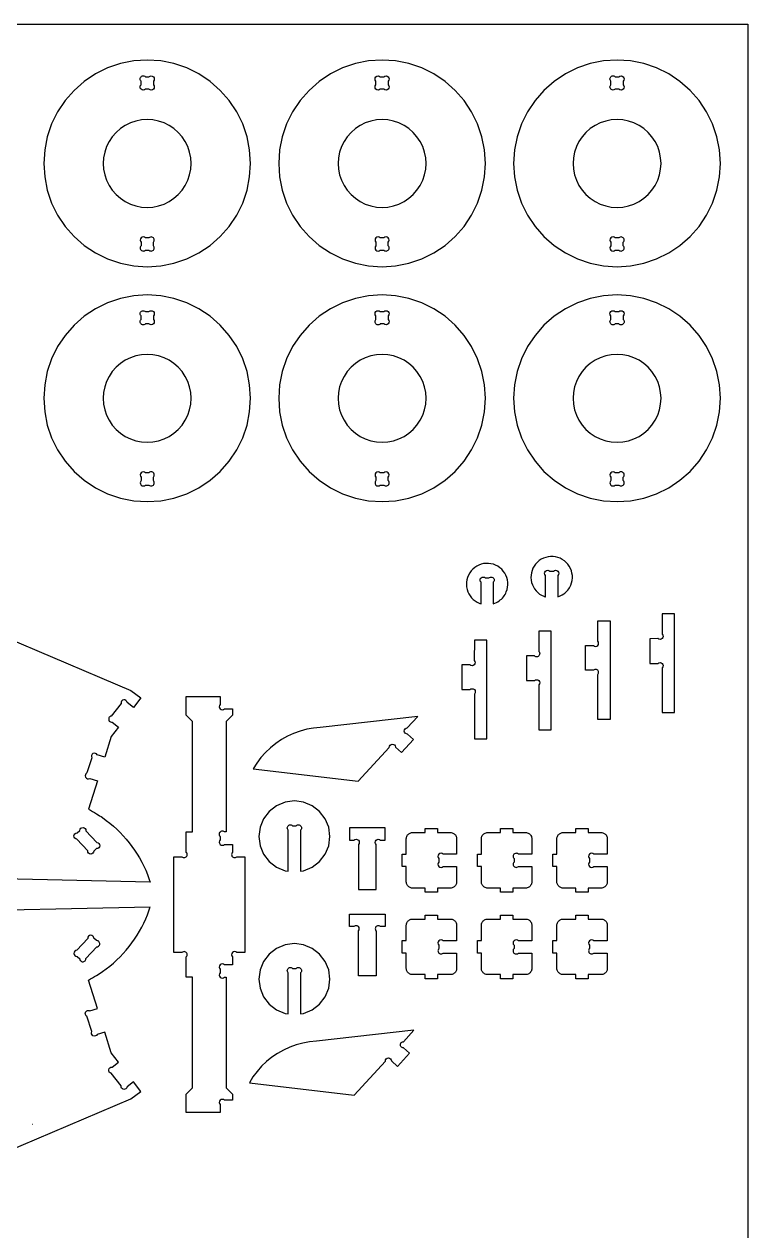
# Model space of a CAD drawing. Extents: x -30 to 47, y -35 to 73.
# Drawn here: x 17.74 to 47.08, y 23.79 to 72.73 of the extents above; entities that cross this region are included whole.
import ezdxf

# ---------------------------------------------------------------- set-up
doc = ezdxf.new("R2010")
doc.units = 0
doc.header["$MEASUREMENT"] = 0
doc.layers.get('0').update_dxf_attribs({"linetype": 'CONTINUOUS'})
doc.layers.add('LAYER_1', color=18, linetype='CONTINUOUS')

msp = doc.modelspace()

# ---------------------------------------------------------------- linework, layer by layer
msp.add_lwpolyline([(-30.283, -34.803), (-30.283, 72.734), (47.08, 72.734), (47.08, -34.803)], close=True)
at = {"layer": 'LAYER_1'}
for points in [[(19.402, 64.532), (19.763, 64.119), (20.175, 63.758), (20.631, 63.453), (21.123, 63.211), (21.642, 63.035), (22.18, 62.928), (22.727, 62.892), (23.274, 62.928), (23.812, 63.035), (24.331, 63.211), (24.823, 63.453), (25.278, 63.758), (25.691, 64.119), (26.052, 64.532), (26.357, 64.988), (26.599, 65.479), (26.775, 65.998), (26.882, 66.536), (26.918, 67.083), (26.882, 67.63), (26.775, 68.168), (26.599, 68.687), (26.357, 69.179), (26.052, 69.635), (25.691, 70.047), (25.278, 70.409), (24.823, 70.713), (24.331, 70.956), (23.812, 71.132), (23.274, 71.239), (22.727, 71.275), (22.18, 71.239), (21.642, 71.132), (21.123, 70.956), (20.631, 70.713), (20.175, 70.409), (19.763, 70.047), (19.402, 69.635), (19.097, 69.179), (18.854, 68.687), (18.678, 68.168), (18.571, 67.63), (18.535, 67.083), (18.571, 66.536), (18.678, 65.998), (18.854, 65.479), (19.097, 64.988)], [(28.927, 64.532), (29.288, 64.119), (29.7, 63.758), (30.156, 63.453), (30.648, 63.211), (31.167, 63.035), (31.705, 62.928), (32.252, 62.892), (32.799, 62.928), (33.337, 63.035), (33.856, 63.211), (34.348, 63.453), (34.803, 63.758), (35.216, 64.119), (35.577, 64.532), (35.882, 64.988), (36.124, 65.479), (36.3, 65.998), (36.407, 66.536), (36.443, 67.083), (36.407, 67.63), (36.3, 68.168), (36.124, 68.687), (35.882, 69.179), (35.577, 69.635), (35.216, 70.047), (34.803, 70.409), (34.348, 70.713), (33.856, 70.956), (33.337, 71.132), (32.799, 71.239), (32.252, 71.275), (31.705, 71.239), (31.167, 71.132), (30.648, 70.956), (30.156, 70.713), (29.7, 70.409), (29.288, 70.047), (28.927, 69.635), (28.622, 69.179), (28.379, 68.687), (28.203, 68.168), (28.096, 67.63), (28.06, 67.083), (28.096, 66.536), (28.203, 65.998), (28.379, 65.479), (28.622, 64.988)], [(38.452, 64.532), (38.813, 64.119), (39.225, 63.758), (39.681, 63.453), (40.173, 63.211), (40.692, 63.035), (41.23, 62.928), (41.777, 62.892), (42.324, 62.928), (42.862, 63.035), (43.381, 63.211), (43.873, 63.453), (44.328, 63.758), (44.741, 64.119), (45.102, 64.532), (45.407, 64.988), (45.649, 65.479), (45.826, 65.998), (45.932, 66.536), (45.968, 67.083), (45.932, 67.63), (45.826, 68.168), (45.649, 68.687), (45.407, 69.179), (45.102, 69.635), (44.741, 70.047), (44.328, 70.409), (43.873, 70.713), (43.381, 70.956), (42.862, 71.132), (42.324, 71.239), (41.777, 71.275), (41.23, 71.239), (40.692, 71.132), (40.173, 70.956), (39.681, 70.713), (39.225, 70.409), (38.813, 70.047), (38.452, 69.635), (38.147, 69.179), (37.904, 68.687), (37.728, 68.168), (37.621, 67.63), (37.585, 67.083), (37.621, 66.536), (37.728, 65.998), (37.904, 65.479), (38.147, 64.988)], [(21.183, 66.192), (21.313, 65.998), (21.466, 65.823), (21.642, 65.669), (21.836, 65.54), (22.045, 65.437), (22.266, 65.362), (22.494, 65.316), (22.727, 65.301), (22.959, 65.316), (23.188, 65.362), (23.409, 65.437), (23.618, 65.54), (23.812, 65.669), (23.987, 65.823), (24.141, 65.998), (24.27, 66.192), (24.374, 66.401), (24.448, 66.622), (24.494, 66.851), (24.509, 67.083), (24.494, 67.316), (24.448, 67.545), (24.374, 67.765), (24.27, 67.974), (24.141, 68.168), (23.987, 68.344), (23.812, 68.497), (23.618, 68.627), (23.409, 68.73), (23.188, 68.805), (22.959, 68.85), (22.727, 68.866), (22.494, 68.85), (22.266, 68.805), (22.045, 68.73), (21.836, 68.627), (21.642, 68.497), (21.466, 68.344), (21.313, 68.168), (21.183, 67.974), (21.08, 67.765), (21.005, 67.545), (20.96, 67.316), (20.944, 67.083), (20.96, 66.851), (21.005, 66.622), (21.08, 66.401)], [(30.708, 66.192), (30.838, 65.998), (30.992, 65.823), (31.167, 65.669), (31.361, 65.54), (31.57, 65.437), (31.791, 65.362), (32.019, 65.316), (32.252, 65.301), (32.484, 65.316), (32.713, 65.362), (32.934, 65.437), (33.143, 65.54), (33.337, 65.669), (33.512, 65.823), (33.666, 65.998), (33.795, 66.192), (33.899, 66.401), (33.973, 66.622), (34.019, 66.851), (34.034, 67.083), (34.019, 67.316), (33.973, 67.545), (33.899, 67.765), (33.795, 67.974), (33.666, 68.168), (33.512, 68.344), (33.337, 68.497), (33.143, 68.627), (32.934, 68.73), (32.713, 68.805), (32.484, 68.85), (32.252, 68.866), (32.019, 68.85), (31.791, 68.805), (31.57, 68.73), (31.361, 68.627), (31.167, 68.497), (30.992, 68.344), (30.838, 68.168), (30.708, 67.974), (30.605, 67.765), (30.53, 67.545), (30.485, 67.316), (30.469, 67.083), (30.485, 66.851), (30.53, 66.622), (30.605, 66.401)], [(40.363, 65.998), (40.517, 65.823), (40.692, 65.669), (40.886, 65.54), (41.095, 65.437), (41.316, 65.362), (41.544, 65.316), (41.777, 65.301), (42.009, 65.316), (42.238, 65.362), (42.459, 65.437), (42.668, 65.54), (42.862, 65.669), (43.037, 65.823), (43.191, 65.998), (43.32, 66.192), (43.424, 66.401), (43.498, 66.622), (43.544, 66.851), (43.559, 67.083), (43.544, 67.316), (43.498, 67.545), (43.424, 67.765), (43.32, 67.974), (43.191, 68.168), (43.037, 68.344), (42.862, 68.497), (42.668, 68.627), (42.459, 68.73), (42.238, 68.805), (42.009, 68.85), (41.777, 68.866), (41.544, 68.85), (41.316, 68.805), (41.095, 68.73), (40.886, 68.627), (40.692, 68.497), (40.517, 68.344), (40.363, 68.168), (40.233, 67.974), (40.13, 67.765), (40.055, 67.545), (40.01, 67.316), (39.994, 67.083), (40.01, 66.851), (40.055, 66.622), (40.13, 66.401), (40.233, 66.192)], [(19.402, 55.007), (19.763, 54.594), (20.175, 54.233), (20.631, 53.928), (21.123, 53.686), (21.642, 53.51), (22.18, 53.403), (22.727, 53.367), (23.274, 53.403), (23.812, 53.51), (24.331, 53.686), (24.823, 53.928), (25.278, 54.233), (25.691, 54.594), (26.052, 55.007), (26.357, 55.463), (26.599, 55.954), (26.775, 56.473), (26.882, 57.011), (26.918, 57.558), (26.882, 58.105), (26.775, 58.643), (26.599, 59.162), (26.357, 59.654), (26.052, 60.11), (25.691, 60.522), (25.278, 60.884), (24.823, 61.188), (24.331, 61.431), (23.812, 61.607), (23.274, 61.714), (22.727, 61.75), (22.18, 61.714), (21.642, 61.607), (21.123, 61.431), (20.631, 61.188), (20.175, 60.884), (19.763, 60.522), (19.402, 60.11), (19.097, 59.654), (18.854, 59.162), (18.678, 58.643), (18.571, 58.105), (18.535, 57.558), (18.571, 57.011), (18.678, 56.473), (18.854, 55.954), (19.097, 55.463)], [(29.288, 54.594), (29.7, 54.233), (30.156, 53.928), (30.648, 53.686), (31.167, 53.51), (31.705, 53.403), (32.252, 53.367), (32.799, 53.403), (33.337, 53.51), (33.856, 53.686), (34.348, 53.928), (34.803, 54.233), (35.216, 54.594), (35.577, 55.007), (35.882, 55.463), (36.124, 55.954), (36.3, 56.473), (36.407, 57.011), (36.443, 57.558), (36.407, 58.105), (36.3, 58.643), (36.124, 59.162), (35.882, 59.654), (35.577, 60.11), (35.216, 60.522), (34.803, 60.884), (34.348, 61.188), (33.856, 61.431), (33.337, 61.607), (32.799, 61.714), (32.252, 61.75), (31.705, 61.714), (31.167, 61.607), (30.648, 61.431), (30.156, 61.188), (29.7, 60.884), (29.288, 60.522), (28.927, 60.11), (28.622, 59.654), (28.379, 59.162), (28.203, 58.643), (28.096, 58.105), (28.06, 57.558), (28.096, 57.011), (28.203, 56.473), (28.379, 55.954), (28.622, 55.463), (28.927, 55.007)], [(39.225, 54.233), (39.681, 53.928), (40.173, 53.686), (40.692, 53.51), (41.23, 53.403), (41.777, 53.367), (42.324, 53.403), (42.862, 53.51), (43.381, 53.686), (43.873, 53.928), (44.328, 54.233), (44.741, 54.594), (45.102, 55.007), (45.407, 55.463), (45.649, 55.954), (45.826, 56.473), (45.932, 57.011), (45.968, 57.558), (45.932, 58.105), (45.826, 58.643), (45.649, 59.162), (45.407, 59.654), (45.102, 60.11), (44.741, 60.522), (44.328, 60.884), (43.873, 61.188), (43.381, 61.431), (42.862, 61.607), (42.324, 61.714), (41.777, 61.75), (41.23, 61.714), (40.692, 61.607), (40.173, 61.431), (39.681, 61.188), (39.225, 60.884), (38.813, 60.522), (38.452, 60.11), (38.147, 59.654), (37.904, 59.162), (37.728, 58.643), (37.621, 58.105), (37.585, 57.558), (37.621, 57.011), (37.728, 56.473), (37.904, 55.954), (38.147, 55.463), (38.452, 55.007), (38.813, 54.594)], [(21.183, 56.667), (21.313, 56.473), (21.466, 56.298), (21.642, 56.144), (21.836, 56.015), (22.045, 55.912), (22.266, 55.837), (22.494, 55.791), (22.727, 55.776), (22.959, 55.791), (23.188, 55.837), (23.409, 55.912), (23.618, 56.015), (23.812, 56.144), (23.987, 56.298), (24.141, 56.473), (24.27, 56.667), (24.374, 56.876), (24.448, 57.097), (24.494, 57.326), (24.509, 57.558), (24.494, 57.791), (24.448, 58.02), (24.374, 58.24), (24.27, 58.449), (24.141, 58.643), (23.987, 58.819), (23.812, 58.972), (23.618, 59.102), (23.409, 59.205), (23.188, 59.28), (22.959, 59.325), (22.727, 59.341), (22.494, 59.325), (22.266, 59.28), (22.045, 59.205), (21.836, 59.102), (21.642, 58.972), (21.466, 58.819), (21.313, 58.643), (21.183, 58.449), (21.08, 58.24), (21.005, 58.02), (20.96, 57.791), (20.944, 57.558), (20.96, 57.326), (21.005, 57.097), (21.08, 56.876)], [(30.838, 56.473), (30.992, 56.298), (31.167, 56.144), (31.361, 56.015), (31.57, 55.912), (31.791, 55.837), (32.019, 55.791), (32.252, 55.776), (32.484, 55.791), (32.713, 55.837), (32.934, 55.912), (33.143, 56.015), (33.337, 56.144), (33.512, 56.298), (33.666, 56.473), (33.795, 56.667), (33.899, 56.876), (33.973, 57.097), (34.019, 57.326), (34.034, 57.558), (34.019, 57.791), (33.973, 58.02), (33.899, 58.24), (33.795, 58.449), (33.666, 58.643), (33.512, 58.819), (33.337, 58.972), (33.143, 59.102), (32.934, 59.205), (32.713, 59.28), (32.484, 59.325), (32.252, 59.341), (32.019, 59.325), (31.791, 59.28), (31.57, 59.205), (31.361, 59.102), (31.167, 58.972), (30.992, 58.819), (30.838, 58.643), (30.708, 58.449), (30.605, 58.24), (30.53, 58.02), (30.485, 57.791), (30.469, 57.558), (30.485, 57.326), (30.53, 57.097), (30.605, 56.876), (30.708, 56.667)], [(40.363, 56.473), (40.517, 56.298), (40.692, 56.144), (40.886, 56.015), (41.095, 55.912), (41.316, 55.837), (41.544, 55.791), (41.777, 55.776), (42.009, 55.791), (42.238, 55.837), (42.459, 55.912), (42.668, 56.015), (42.862, 56.144), (43.037, 56.298), (43.191, 56.473), (43.32, 56.667), (43.424, 56.876), (43.498, 57.097), (43.544, 57.326), (43.559, 57.558), (43.544, 57.791), (43.498, 58.02), (43.424, 58.24), (43.32, 58.449), (43.191, 58.643), (43.037, 58.819), (42.862, 58.972), (42.668, 59.102), (42.459, 59.205), (42.238, 59.28), (42.009, 59.325), (41.777, 59.341), (41.544, 59.325), (41.316, 59.28), (41.095, 59.205), (40.886, 59.102), (40.692, 58.972), (40.517, 58.819), (40.363, 58.643), (40.233, 58.449), (40.13, 58.24), (40.055, 58.02), (40.01, 57.791), (39.994, 57.558), (40.01, 57.326), (40.055, 57.097), (40.13, 56.876), (40.233, 56.667)]]:
    msp.add_lwpolyline(points, close=True, dxfattribs=at)
for points in [[(22.654, 70.6), (22.8, 70.6, -1), (22.977, 70.423), (22.977, 70.277, -1), (22.8, 70.099), (22.654, 70.099, -1), (22.477, 70.277), (22.477, 70.423, -1)], [(32.002, 70.277), (32.002, 70.423, -1), (32.179, 70.6), (32.325, 70.6, -1), (32.502, 70.423), (32.502, 70.277, -1), (32.325, 70.099), (32.179, 70.099, -1)], [(41.85, 70.099), (41.704, 70.099, -1), (41.527, 70.277), (41.527, 70.423, -1), (41.704, 70.6), (41.85, 70.6, -1), (42.027, 70.423), (42.027, 70.277, -1)], [(22.8, 64.066), (22.654, 64.066, 1), (22.477, 63.889), (22.477, 63.743, 1), (22.654, 63.566), (22.8, 63.566, 1), (22.977, 63.743), (22.977, 63.889, 1)], [(32.179, 63.566), (32.325, 63.566, 1), (32.502, 63.743), (32.502, 63.889, 1), (32.325, 64.066), (32.179, 64.066, 1), (32.002, 63.889), (32.002, 63.743, 1)], [(41.85, 64.066), (41.704, 64.066, 1), (41.527, 63.889), (41.527, 63.743, 1), (41.704, 63.566), (41.85, 63.566, 1), (42.027, 63.743), (42.027, 63.889, 1)], [(22.654, 61.075), (22.8, 61.075, -1), (22.977, 60.898), (22.977, 60.752, -1), (22.8, 60.574), (22.654, 60.574, -1), (22.477, 60.752), (22.477, 60.898, -1)], [(32.179, 61.075), (32.325, 61.075, -1), (32.502, 60.898), (32.502, 60.752, -1), (32.325, 60.574), (32.179, 60.574, -1), (32.002, 60.752), (32.002, 60.898, -1)], [(41.704, 61.075), (41.85, 61.075, -1), (42.027, 60.898), (42.027, 60.752, -1), (41.85, 60.574), (41.704, 60.574, -1), (41.527, 60.752), (41.527, 60.898, -1)], [(22.8, 54.541), (22.654, 54.541, 1), (22.477, 54.364), (22.477, 54.218, 1), (22.654, 54.041), (22.8, 54.041, 1), (22.977, 54.218), (22.977, 54.364, 1)], [(32.325, 54.541), (32.179, 54.541, 1), (32.002, 54.364), (32.002, 54.218, 1), (32.179, 54.041), (32.325, 54.041, 1), (32.502, 54.218), (32.502, 54.364, 1)], [(41.85, 54.541), (41.704, 54.541, 1), (41.527, 54.364), (41.527, 54.218, 1), (41.704, 54.041), (41.85, 54.041, 1), (42.027, 54.218), (42.027, 54.364, 1)], [(38.876, 49.503), (38.876, 50.375, -1), (39.054, 50.552), (39.199, 50.552, -1), (39.376, 50.375), (39.376, 49.503, 0.06972), (39.613, 49.621, 0.143919), (39.903, 49.981, 0.513852), (39.181, 51.141, 0.513741), (38.315, 50.085, 0.115135), (38.495, 49.749, 0.11491), (38.805, 49.527, 0.024411), (38.841, 49.514, -0.008136)], [(36.261, 49.224), (36.261, 50.096, -1), (36.438, 50.273), (36.584, 50.273, -1), (36.761, 50.096), (36.761, 49.224, 0.06972), (36.997, 49.343, 0.143919), (37.287, 49.702, 0.513852), (36.566, 50.862, 0.513741), (35.7, 49.806, 0.115135), (35.879, 49.47, 0.11491), (36.19, 49.248, 0.024411), (36.225, 49.235, -0.008136)], [(40.995, 44.531), (40.994, 46.351, 1), (40.817, 46.528), (40.493, 46.528), (40.493, 47.531), (40.817, 47.531, 1), (40.994, 47.708), (40.995, 48.531), (41.495, 48.531), (41.495, 44.531)], [(43.108, 46.807), (43.432, 46.807, -1), (43.61, 46.63), (43.61, 44.81), (44.11, 44.81), (44.11, 48.81), (43.61, 48.81), (43.609, 47.987, -1), (43.432, 47.81), (43.108, 47.809)], [(38.105, 46.108), (38.429, 46.108, -1), (38.606, 45.931), (38.606, 44.111), (39.106, 44.111), (39.106, 48.111), (38.606, 48.111), (38.606, 47.288, -1), (38.428, 47.111), (38.104, 47.111)], [(35.489, 45.742), (35.813, 45.742, -1), (35.991, 45.564), (35.991, 43.744), (36.491, 43.744), (36.491, 47.744), (35.991, 47.744), (35.99, 46.921, -1), (35.813, 46.744), (35.489, 46.744)], [(24.314, 28.585), (24.314, 29.337), (24.565, 29.587), (24.565, 34.077), (24.314, 34.077), (24.314, 34.902, 1), (24.137, 35.079), (23.813, 35.079), (23.813, 38.965), (24.134, 38.965, 1), (24.311, 39.142), (24.311, 39.968), (24.565, 39.968), (24.565, 44.456), (24.314, 44.706), (24.314, 45.458), (25.684, 45.458), (25.684, 45.134, 1), (25.861, 44.957), (26.185, 44.957), (26.185, 44.706), (25.935, 44.456), (25.935, 39.968), (25.861, 39.968, 1), (25.684, 39.79), (25.684, 39.644, 1), (25.861, 39.466), (26.185, 39.466), (26.185, 39.142, 1), (26.363, 38.965), (26.687, 38.965), (26.687, 35.079), (26.363, 35.079, 1), (26.185, 34.902), (26.185, 34.578), (25.861, 34.578, 1), (25.684, 34.401), (25.684, 34.253, 1), (25.861, 34.076), (25.935, 34.076), (25.935, 29.587), (26.185, 29.337), (26.185, 29.086), (25.861, 29.086, 1), (25.684, 28.909), (25.684, 28.585)], [(27.027, 42.527), (31.278, 42.026), (32.543, 43.399, -1), (32.794, 43.409), (33.032, 43.189), (33.521, 43.72), (33.283, 43.94, -1), (33.272, 44.19), (33.698, 44.652), (29.744, 44.209), (29.467, 44.183), (29.194, 44.134), (28.925, 44.062), (28.664, 43.968), (28.411, 43.853), (28.169, 43.716), (27.94, 43.56), (27.724, 43.386), (27.523, 43.194), (27.339, 42.985), (27.173, 42.763)], [(27.676, 38.768), (27.974, 38.539), (28.321, 38.395), (28.443, 38.379), (28.443, 40.043, -1), (28.621, 40.22), (28.767, 40.22, -1), (28.945, 40.043), (28.945, 38.379), (29.067, 38.395), (29.414, 38.539), (29.712, 38.768), (29.941, 39.066), (30.085, 39.413), (30.134, 39.786), (30.085, 40.159), (29.941, 40.506), (29.712, 40.804), (29.414, 41.033), (29.067, 41.177), (28.694, 41.226), (28.321, 41.177), (27.974, 41.033), (27.676, 40.804), (27.447, 40.506), (27.303, 40.159), (27.254, 39.786), (27.303, 39.413), (27.447, 39.066)], [(20.246, 40.019), (20.685, 39.542, -1), (20.675, 39.292), (20.567, 39.192, -1), (20.316, 39.203), (19.877, 39.679, -1), (19.887, 39.93), (19.995, 40.029, -1)], [(30.928, 39.636), (31.111, 39.636, -1), (31.288, 39.459), (31.288, 37.635), (32.01, 37.635), (32.01, 39.459, -1), (32.187, 39.636), (32.37, 39.636), (32.37, 40.137), (30.928, 40.137)], [(33.306, 37.767), (33.284, 37.791), (33.266, 37.819), (33.252, 37.848), (33.241, 37.879), (33.235, 37.911), (33.233, 37.944), (33.233, 38.569), (33.066, 38.569), (33.066, 39.07), (33.233, 39.07), (33.233, 39.694), (33.235, 39.726), (33.241, 39.758), (33.252, 39.789), (33.266, 39.819), (33.284, 39.846), (33.306, 39.87), (33.331, 39.892), (33.358, 39.91), (33.387, 39.925), (33.418, 39.935), (33.45, 39.942), (33.483, 39.944), (34.003, 39.944), (34.003, 40.11), (34.504, 40.11), (34.504, 39.944), (35.024, 39.944), (35.057, 39.942), (35.089, 39.935), (35.12, 39.925), (35.149, 39.91), (35.177, 39.892), (35.201, 39.87), (35.223, 39.846), (35.241, 39.819), (35.255, 39.789), (35.266, 39.758), (35.272, 39.726), (35.274, 39.694), (35.274, 39.069), (34.73, 39.069, 1), (34.553, 38.891), (34.553, 38.746, 1), (34.73, 38.569), (35.274, 38.569), (35.274, 37.944), (35.272, 37.911), (35.266, 37.879), (35.255, 37.848), (35.241, 37.819), (35.223, 37.791), (35.201, 37.767), (35.177, 37.745), (35.149, 37.727), (35.12, 37.713), (35.089, 37.702), (35.057, 37.696), (35.024, 37.694), (34.504, 37.694), (34.504, 37.527), (34.003, 37.527), (34.003, 37.694), (33.483, 37.694), (33.45, 37.696), (33.418, 37.702), (33.387, 37.713), (33.358, 37.727), (33.331, 37.745)], [(36.352, 37.767), (36.331, 37.791), (36.313, 37.819), (36.298, 37.848), (36.288, 37.879), (36.281, 37.911), (36.279, 37.944), (36.279, 38.569), (36.113, 38.569), (36.113, 39.07), (36.279, 39.07), (36.279, 39.694), (36.281, 39.726), (36.288, 39.758), (36.298, 39.789), (36.313, 39.819), (36.331, 39.846), (36.352, 39.87), (36.377, 39.892), (36.404, 39.91), (36.434, 39.925), (36.465, 39.935), (36.497, 39.942), (36.529, 39.944), (37.049, 39.944), (37.049, 40.11), (37.551, 40.11), (37.551, 39.944), (38.071, 39.944), (38.104, 39.942), (38.136, 39.935), (38.167, 39.925), (38.196, 39.91), (38.223, 39.892), (38.248, 39.87), (38.269, 39.846), (38.287, 39.819), (38.302, 39.789), (38.312, 39.758), (38.319, 39.726), (38.321, 39.694), (38.321, 39.069), (37.776, 39.069, 1), (37.599, 38.891), (37.599, 38.746, 1), (37.776, 38.569), (38.321, 38.569), (38.321, 37.944), (38.319, 37.911), (38.312, 37.879), (38.302, 37.848), (38.287, 37.819), (38.269, 37.791), (38.248, 37.767), (38.223, 37.745), (38.196, 37.727), (38.167, 37.713), (38.136, 37.702), (38.104, 37.696), (38.071, 37.694), (37.551, 37.694), (37.551, 37.527), (37.049, 37.527), (37.049, 37.694), (36.529, 37.694), (36.497, 37.696), (36.465, 37.702), (36.434, 37.713), (36.404, 37.727), (36.377, 37.745)], [(39.412, 37.767), (39.39, 37.791), (39.372, 37.819), (39.358, 37.848), (39.347, 37.879), (39.341, 37.911), (39.339, 37.944), (39.339, 38.569), (39.172, 38.569), (39.172, 39.07), (39.339, 39.07), (39.339, 39.694), (39.341, 39.726), (39.347, 39.758), (39.358, 39.789), (39.372, 39.819), (39.39, 39.846), (39.412, 39.87), (39.437, 39.892), (39.464, 39.91), (39.493, 39.925), (39.524, 39.935), (39.556, 39.942), (39.589, 39.944), (40.109, 39.944), (40.109, 40.11), (40.61, 40.11), (40.61, 39.944), (41.13, 39.944), (41.163, 39.942), (41.195, 39.935), (41.226, 39.925), (41.255, 39.91), (41.283, 39.892), (41.307, 39.87), (41.329, 39.846), (41.347, 39.819), (41.361, 39.789), (41.372, 39.758), (41.378, 39.726), (41.38, 39.694), (41.38, 39.069), (40.836, 39.069, 1), (40.659, 38.891), (40.659, 38.746, 1), (40.836, 38.569), (41.38, 38.569), (41.38, 37.944), (41.378, 37.911), (41.372, 37.879), (41.361, 37.848), (41.347, 37.819), (41.329, 37.791), (41.307, 37.767), (41.283, 37.745), (41.255, 37.727), (41.226, 37.713), (41.195, 37.702), (41.163, 37.696), (41.13, 37.694), (40.61, 37.694), (40.61, 37.527), (40.109, 37.527), (40.109, 37.694), (39.589, 37.694), (39.556, 37.696), (39.524, 37.702), (39.493, 37.713), (39.464, 37.727), (39.437, 37.745)], [(31.288, 34.129), (31.288, 35.953, 1), (31.111, 36.131), (30.928, 36.131), (30.928, 36.632), (32.37, 36.632), (32.37, 36.131), (32.187, 36.131, 1), (32.01, 35.953), (32.01, 34.129)], [(33.306, 34.258), (33.284, 34.282), (33.266, 34.309), (33.252, 34.339), (33.241, 34.37), (33.235, 34.402), (33.233, 34.434), (33.233, 35.059), (33.066, 35.059), (33.066, 35.561), (33.233, 35.561), (33.233, 36.184), (33.235, 36.217), (33.241, 36.249), (33.252, 36.28), (33.266, 36.309), (33.284, 36.337), (33.306, 36.361), (33.331, 36.383), (33.358, 36.401), (33.387, 36.415), (33.418, 36.426), (33.45, 36.432), (33.483, 36.434), (34.003, 36.434), (34.003, 36.601), (34.504, 36.601), (34.504, 36.434), (35.024, 36.434), (35.057, 36.432), (35.089, 36.426), (35.12, 36.415), (35.149, 36.401), (35.177, 36.383), (35.201, 36.361), (35.223, 36.337), (35.241, 36.309), (35.255, 36.28), (35.266, 36.249), (35.272, 36.217), (35.274, 36.184), (35.274, 35.559), (34.73, 35.559, 1), (34.553, 35.382), (34.553, 35.237, 1), (34.73, 35.059), (35.274, 35.059), (35.274, 34.434), (35.272, 34.402), (35.266, 34.37), (35.255, 34.339), (35.241, 34.309), (35.223, 34.282), (35.201, 34.258), (35.177, 34.236), (35.149, 34.218), (35.12, 34.203), (35.089, 34.193), (35.057, 34.187), (35.024, 34.184), (34.504, 34.184), (34.504, 34.018), (34.003, 34.018), (34.003, 34.184), (33.483, 34.184), (33.45, 34.187), (33.418, 34.193), (33.387, 34.203), (33.358, 34.218), (33.331, 34.236)], [(36.352, 34.258), (36.331, 34.282), (36.313, 34.309), (36.298, 34.339), (36.288, 34.37), (36.281, 34.402), (36.279, 34.434), (36.279, 35.059), (36.113, 35.059), (36.113, 35.561), (36.279, 35.561), (36.279, 36.184), (36.281, 36.217), (36.288, 36.249), (36.298, 36.28), (36.313, 36.309), (36.331, 36.337), (36.352, 36.361), (36.377, 36.383), (36.404, 36.401), (36.434, 36.415), (36.465, 36.426), (36.497, 36.432), (36.529, 36.434), (37.049, 36.434), (37.049, 36.601), (37.551, 36.601), (37.551, 36.434), (38.071, 36.434), (38.104, 36.432), (38.136, 36.426), (38.167, 36.415), (38.196, 36.401), (38.223, 36.383), (38.248, 36.361), (38.269, 36.337), (38.287, 36.309), (38.302, 36.28), (38.312, 36.249), (38.319, 36.217), (38.321, 36.184), (38.321, 35.559), (37.776, 35.559, 1), (37.599, 35.382), (37.599, 35.237, 1), (37.776, 35.059), (38.321, 35.059), (38.321, 34.434), (38.319, 34.402), (38.312, 34.37), (38.302, 34.339), (38.287, 34.309), (38.269, 34.282), (38.248, 34.258), (38.223, 34.236), (38.196, 34.218), (38.167, 34.203), (38.136, 34.193), (38.104, 34.187), (38.071, 34.184), (37.551, 34.184), (37.551, 34.018), (37.049, 34.018), (37.049, 34.184), (36.529, 34.184), (36.497, 34.187), (36.465, 34.193), (36.434, 34.203), (36.404, 34.218), (36.377, 34.236)], [(39.412, 34.258), (39.39, 34.282), (39.372, 34.309), (39.358, 34.339), (39.347, 34.37), (39.341, 34.402), (39.339, 34.434), (39.339, 35.059), (39.172, 35.059), (39.172, 35.561), (39.339, 35.561), (39.339, 36.184), (39.341, 36.217), (39.347, 36.249), (39.358, 36.28), (39.372, 36.309), (39.39, 36.337), (39.412, 36.361), (39.437, 36.383), (39.464, 36.401), (39.493, 36.415), (39.524, 36.426), (39.556, 36.432), (39.589, 36.434), (40.109, 36.434), (40.109, 36.601), (40.61, 36.601), (40.61, 36.434), (41.13, 36.434), (41.163, 36.432), (41.195, 36.426), (41.226, 36.415), (41.255, 36.401), (41.283, 36.383), (41.307, 36.361), (41.329, 36.337), (41.347, 36.309), (41.361, 36.28), (41.372, 36.249), (41.378, 36.217), (41.38, 36.184), (41.38, 35.559), (40.836, 35.559, 1), (40.659, 35.382), (40.659, 35.237, 1), (40.836, 35.059), (41.38, 35.059), (41.38, 34.434), (41.378, 34.402), (41.372, 34.37), (41.361, 34.339), (41.347, 34.309), (41.329, 34.282), (41.307, 34.258), (41.283, 34.236), (41.255, 34.218), (41.226, 34.203), (41.195, 34.193), (41.163, 34.187), (41.13, 34.184), (40.61, 34.184), (40.61, 34.018), (40.109, 34.018), (40.109, 34.184), (39.589, 34.184), (39.556, 34.187), (39.524, 34.193), (39.493, 34.203), (39.464, 34.218), (39.437, 34.236)], [(20.246, 34.835), (20.685, 35.311, 1), (20.675, 35.562), (20.567, 35.661, 1), (20.316, 35.651), (19.877, 35.174, 1), (19.887, 34.924), (19.995, 34.824, 1)], [(27.676, 32.981), (27.974, 32.753), (28.321, 32.609), (28.443, 32.593), (28.443, 34.257, -1), (28.621, 34.434), (28.767, 34.434, -1), (28.945, 34.257), (28.945, 32.593), (29.067, 32.609), (29.414, 32.753), (29.712, 32.981), (29.941, 33.28), (30.085, 33.627), (30.134, 34), (30.085, 34.372), (29.941, 34.72), (29.712, 35.018), (29.414, 35.247), (29.067, 35.39), (28.694, 35.439), (28.321, 35.39), (27.974, 35.247), (27.676, 35.018), (27.447, 34.72), (27.303, 34.372), (27.254, 34), (27.303, 33.627), (27.447, 33.28)], [(27.016, 30.035), (26.869, 29.799), (31.121, 29.299), (32.386, 30.672, -1), (32.636, 30.682), (32.874, 30.462), (33.363, 30.993), (33.125, 31.213, -1), (33.115, 31.463), (33.541, 31.925), (29.586, 31.482), (29.31, 31.456), (29.036, 31.407), (28.768, 31.335), (28.507, 31.241), (28.254, 31.125), (28.012, 30.989), (27.782, 30.833), (27.566, 30.659), (27.365, 30.466), (27.181, 30.258)]]:
    msp.add_lwpolyline(points, format="xyb", close=True, dxfattribs=at)
for points in [[(15.697, 48.407), (22.069, 45.711), (22.467, 45.406), (22.173, 45.021), (21.915, 45.218, 1), (21.667, 45.185), (21.273, 44.669, 1), (21.307, 44.421), (21.564, 44.224), (21.27, 43.839), (21.008, 43), (20.699, 43.096, 1), (20.477, 42.98), (20.284, 42.361, 1), (20.4, 42.139), (20.709, 42.043), (20.35, 40.893, -0.005678), (20.676, 40.705, -0.018659), (20.917, 40.549, -0.147057), (22.74, 38.24, -0.012168), (22.798, 38.085, 0.004056), (22.852, 37.928), (13.895, 38.131, -0.114036)], [(15.697, 26.447), (22.069, 29.143), (22.467, 29.447), (22.173, 29.832), (21.915, 29.636, -1), (21.667, 29.669), (21.273, 30.184, -1), (21.307, 30.432), (21.564, 30.629), (21.27, 31.014), (21.008, 31.854), (20.699, 31.757, -1), (20.477, 31.874), (20.284, 32.492, -1), (20.4, 32.714), (20.709, 32.811), (20.35, 33.961, 0.005678), (20.676, 34.149, 0.018659), (20.917, 34.305, 0.147057), (22.74, 36.613, 0.012168), (22.798, 36.769, -0.004056), (22.852, 36.925), (13.895, 36.723, 0.114036)]]:
    msp.add_lwpolyline(points, format="xyb", dxfattribs=at)
msp.add_lwpolyline([(18.084, 28.119), (18.087, 28.119)], dxfattribs=at)

doc.saveas('drawing.dxf')
